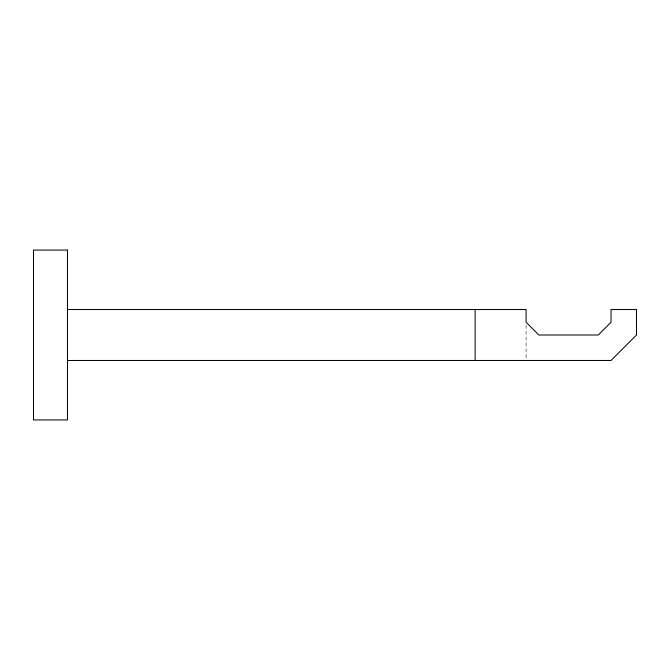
<?xml version="1.0" encoding="UTF-8"?>
<svg xmlns="http://www.w3.org/2000/svg" width="670" height="670" viewBox="0 0 670 670"><rect width="100%" height="100%" fill="white"/><g stroke="black" fill="none" stroke-linecap="round" stroke-linejoin="round"><path stroke-width="0.5" stroke-dasharray="3.35 2.51" d="M526.092 325.201L526.092 359.463"/><path stroke-width="1" d="M67.469 309.523L526.092 309.523L526.092 322.262L538.831 335L598.285 335L611.023 322.262L611.023 309.523L636.5 309.523L636.5 335L611.023 360.477L67.469 360.477M475.131 309.523L475.131 360.477M67.469 250.069L33.5 250.069L33.5 419.931L67.469 419.931L67.469 250.069"/></g></svg>
